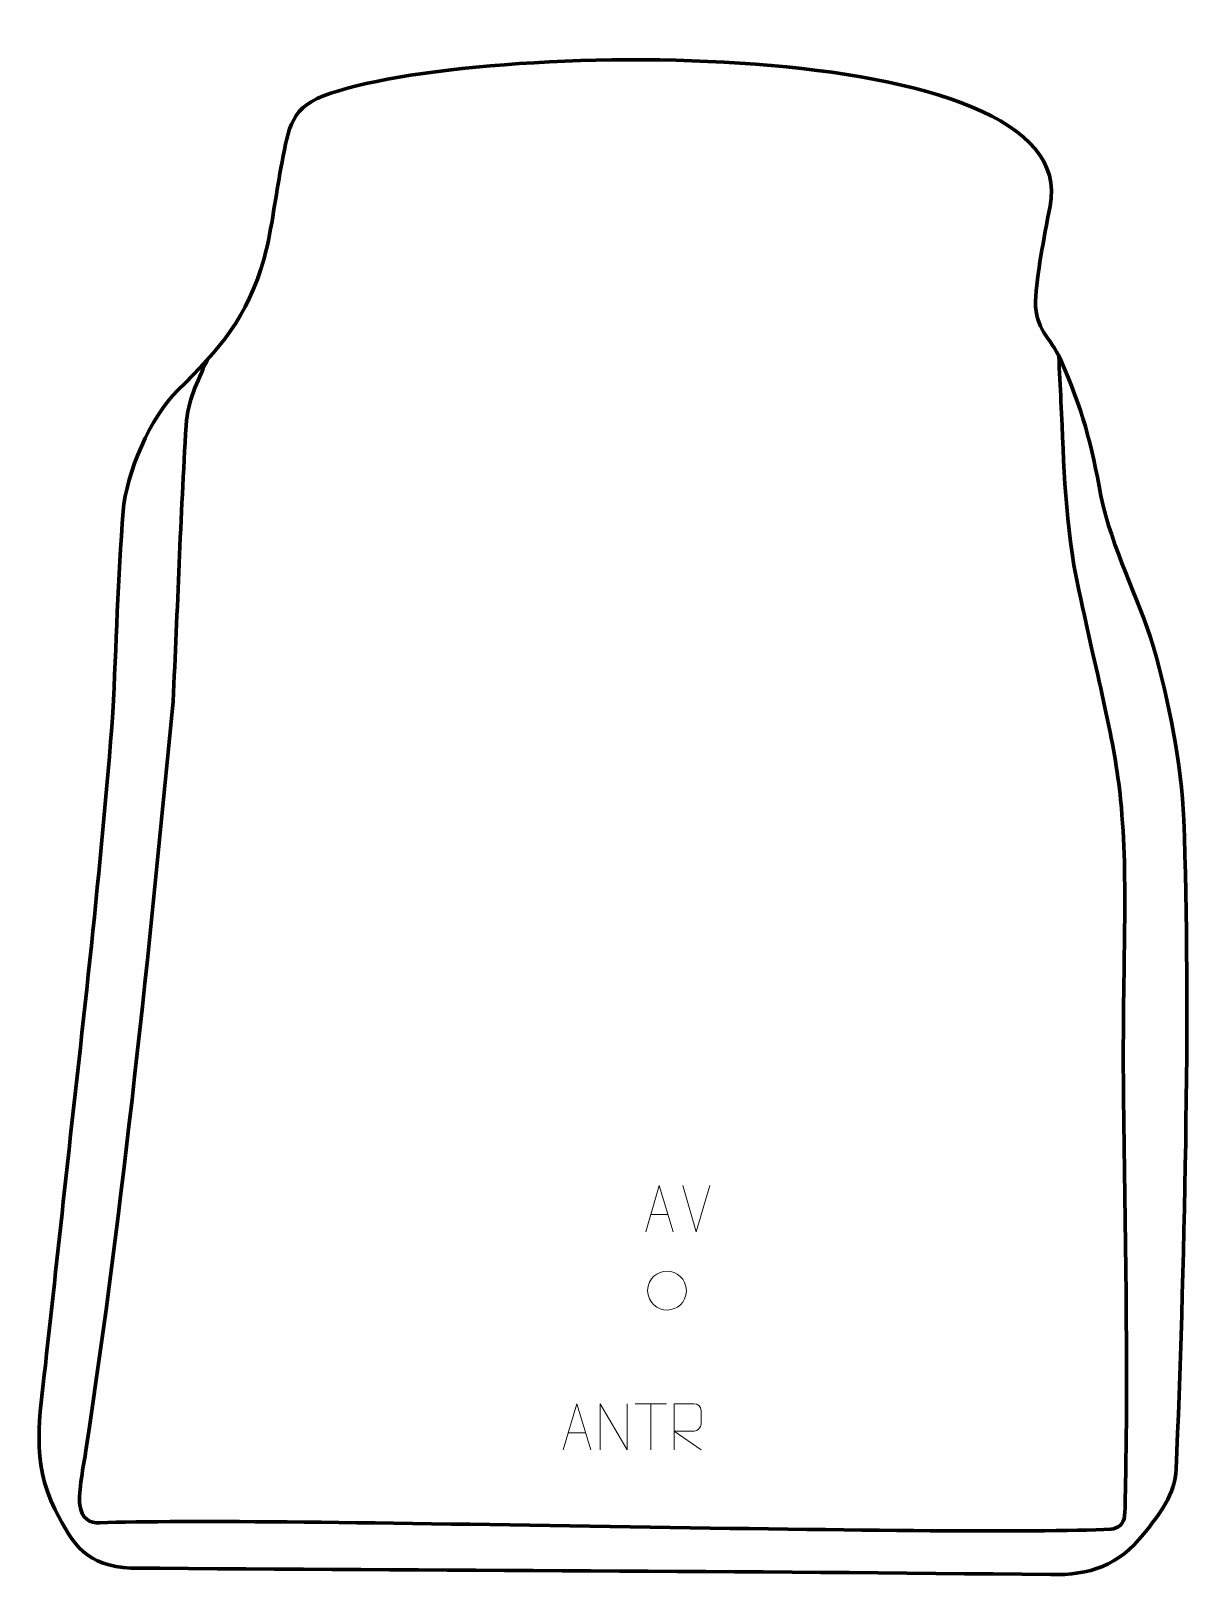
# Model space of a CAD drawing. Header units: millimetres. Extents: x 1200 to 1829, y -143 to 695.
import ezdxf

# ---------------------------------------------------------------- set-up
doc = ezdxf.new("R2010")
doc.units = ezdxf.units.MM
doc.header["$MEASUREMENT"] = 0
doc.layers.add('layer 1', color=7, linetype='Continuous')
doc.layers.add('layer 2', color=7, linetype='Continuous')

msp = doc.modelspace()

# ---------------------------------------------------------------- linework, layer by layer
at = {"layer": 'layer 1', "color": 142, "lineweight": 158}
msp.add_open_spline([(1295.5006, 516.0625), (1290.0725, 503.2302), (1285.1217, 495.0162), (1284.216, 480.6294), (1284.216, 480.6294), (1281.0914, 430.9972), (1279.5686, 380.7591), (1277.1243, 331.0016), (1277.1243, 331.0016), (1263.9493, 193.9686), (1250.4776, 61.0809), (1229.8757, -75.0897), (1229.8757, -75.0897), (1228.7653, -82.392), (1225.6601, -97.9322), (1226.5449, -104.5255), (1226.5449, -104.5255), (1227.5809, -112.2453), (1231.8877, -114.6219), (1237.4268, -114.3851), (1237.4268, -114.3851), (1323.1292, -110.7216), (1706.4729, -122.1482), (1785.5271, -117.7218), (1785.5271, -117.7218), (1789.3286, -117.5089), (1792.5461, -114.9855), (1792.9019, -110.5843), (1792.9019, -110.5843), (1793.3226, -105.3796), (1793.2589, -98.518), (1793.3731, -93.1536), (1793.3731, -93.1536), (1794.877, -22.5408), (1793.0164, 48.8458), (1792.2937, 119.5173), (1792.2937, 119.5173), (1791.569, 190.3855), (1795.2066, 232.788), (1790.7469, 277.6565), (1790.7469, 277.6565), (1787.5811, 309.5077), (1778.8657, 341.284), (1768.122, 391.2512), (1768.122, 391.2512), (1768.122, 391.2512), (1767.9227, 392.1781), (1767.9227, 392.1781), (1767.9227, 392.1781), (1760.5616, 426.5228), (1760.0311, 458.8195), (1758.4105, 493.5854), (1758.4105, 493.5854), (1758.0166, 501.8379), (1757.6227, 510.0905), (1757.2288, 518.343)], degree=3, knots=[0, 0, 0, 0, 0.06666667, 0.06666667, 0.06666667, 0.06666667, 0.13333333, 0.13333333, 0.13333333, 0.13333333, 0.2, 0.2, 0.2, 0.2, 0.26666667, 0.26666667, 0.26666667, 0.26666667, 0.33333333, 0.33333333, 0.33333333, 0.33333333, 0.4, 0.4, 0.4, 0.4, 0.46666667, 0.46666667, 0.46666667, 0.46666667, 0.53333333, 0.53333333, 0.53333333, 0.53333333, 0.6, 0.6, 0.6, 0.6, 0.66666667, 0.66666667, 0.66666667, 0.66666667, 0.73333333, 0.73333333, 0.73333333, 0.73333333, 0.8, 0.8, 0.8, 0.8, 0.86666667, 0.86666667, 0.86666667, 0.86666667, 1, 1, 1, 1], dxfattribs=at)
at = {"layer": 'layer 1', "color": 250, "lineweight": 9}
for points, knots in [([(1533.3087, 43.5117), (1533.3087, 43.5117), (1540.6797, 68.4652), (1540.6797, 68.4652), (1540.6797, 68.4652), (1540.6797, 68.4652), (1548.2496, 43.5117), (1548.2496, 43.5117)], [0, 0, 0, 0, 0.33333333, 0.33333333, 0.33333333, 0.33333333, 1, 1, 1, 1]), ([(1534.3675, 11.6407), (1534.4382, 18.2811), (1539.7122, 22.1271), (1544.8675, 22.0301), (1544.8675, 22.0301), (1550.0228, 22.1271), (1555.2968, 18.0637), (1555.3675, 11.4233), (1555.3675, 11.4233), (1554.9973, 5.094), (1550.5554, 1.0633), (1544.8675, 1.0339), (1544.8675, 1.0339), (1539.7122, 0.9369), (1534.4382, 5.0003), (1534.3675, 11.6407)], [0, 0, 0, 0, 0.2, 0.2, 0.2, 0.2, 0.4, 0.4, 0.4, 0.4, 0.6, 0.6, 0.6, 0.6, 1, 1, 1, 1]), ([(1488.5332, -74.7402), (1488.5332, -74.7402), (1495.9042, -49.7867), (1495.9042, -49.7867), (1495.9042, -49.7867), (1495.9042, -49.7867), (1503.4741, -74.7402), (1503.4741, -74.7402)], [0, 0, 0, 0, 0.33333333, 0.33333333, 0.33333333, 0.33333333, 1, 1, 1, 1]), ([(1508.6763, -74.7402), (1508.6763, -74.7402), (1508.6763, -49.7867), (1508.6763, -49.7867), (1508.6763, -49.7867), (1508.6763, -49.7867), (1523.3311, -74.7402), (1523.3311, -74.7402), (1523.3311, -74.7402), (1523.3311, -74.7402), (1523.3311, -49.7867), (1523.3311, -49.7867)], [0, 0, 0, 0, 0.25, 0.25, 0.25, 0.25, 0.5, 0.5, 0.5, 0.5, 1, 1, 1, 1]), ([(1548.6716, -74.7402), (1548.6716, -74.7402), (1548.6716, -49.7867), (1548.6716, -49.7867), (1548.6716, -49.7867), (1552.2664, -49.7867), (1555.8619, -49.7867), (1559.4571, -49.7867), (1559.4571, -49.7867), (1561.7824, -49.8244), (1563.3397, -51.3144), (1563.3356, -53.6808), (1563.3356, -53.6808), (1563.3352, -55.7163), (1563.3352, -58.7757), (1563.3356, -60.8117), (1563.3356, -60.8117), (1563.3291, -62.6872), (1561.5168, -64.629), (1559.5073, -64.6481), (1559.5073, -64.6481), (1559.5073, -64.6481), (1548.6716, -64.6481), (1548.6716, -64.6481), (1548.6716, -64.6481), (1548.6716, -64.6481), (1563.3263, -74.7402), (1563.3263, -74.7402)], [0, 0, 0, 0, 0.125, 0.125, 0.125, 0.125, 0.25, 0.25, 0.25, 0.25, 0.375, 0.375, 0.375, 0.375, 0.5, 0.5, 0.5, 0.5, 0.625, 0.625, 0.625, 0.625, 0.75, 0.75, 0.75, 0.75, 1, 1, 1, 1])]:
    msp.add_open_spline(points, degree=3, knots=knots, dxfattribs=at)
for points in [[(1560.6682, 43.5044), (1560.6682, 43.5044), (1553.3464, 68.458), (1553.3464, 68.458)], [(1567.9901, 68.458), (1567.9901, 68.458), (1560.6683, 43.5044), (1560.6683, 43.5044)], [(1536.0313, 52.7611), (1536.0313, 52.7611), (1545.527, 52.7611), (1545.527, 52.7611)], [(1527.5101, -49.8102), (1527.5101, -49.8102), (1544.4973, -49.8102), (1544.4973, -49.8102)], [(1536.0039, -74.7402), (1536.0039, -74.7402), (1536.0039, -49.7867), (1536.0039, -49.7867)], [(1491.2558, -65.4908), (1491.2558, -65.4908), (1500.7515, -65.4908), (1500.7515, -65.4908)]]:
    msp.add_open_spline(points, degree=3, dxfattribs=at)
at = {"layer": 'layer 2', "color": 242, "lineweight": 158}
msp.add_open_spline([(1752.529, 599.5583), (1748.8947, 581.3654), (1745.5658, 562.9647), (1744.5383, 547.9101), (1744.5383, 547.9101), (1744.5577, 532.3124), (1752.3759, 529.262), (1758.3348, 516.0372), (1758.3348, 516.0372), (1769.6634, 490.4216), (1775.232, 470.0676), (1779.9957, 442.5694), (1779.9957, 442.5694), (1786.3871, 413.0638), (1799.7675, 388.655), (1808.6346, 360.4957), (1808.6346, 360.4957), (1816.8834, 330.8153), (1823.7384, 297.6046), (1824.9837, 266.7486), (1824.9837, 266.7486), (1828.9567, 168.3075), (1825.1275, 15.0044), (1820.8509, -85.0869), (1820.8509, -85.0869), (1820.252, -99.1047), (1811.9754, -109.38), (1803.2774, -120.3449), (1803.2774, -120.3449), (1789.5032, -137.7092), (1774.174, -142.7036), (1752.8192, -142.4442), (1752.8192, -142.4442), (1586.6886, -140.4253), (1420.4259, -140.2652), (1254.2684, -138.877), (1254.2684, -138.877), (1230.3505, -137.6045), (1223.1611, -127.1009), (1213.0562, -107.0357), (1213.0562, -107.0357), (1200.0349, -81.1794), (1204.842, -56.3325), (1207.8923, -28.9934), (1207.8923, -28.9934), (1211.5898, 4.7805), (1215.2869, 38.5544), (1218.9845, 72.3282), (1218.9845, 72.3282), (1228.2157, 156.652), (1238.1087, 240.3537), (1244.4797, 324.9499), (1244.4797, 324.9499), (1246.3067, 361.2463), (1247.2332, 398.0286), (1250.0332, 434.2173), (1250.0332, 434.2173), (1251.8222, 454.9825), (1264.7169, 485.0227), (1279.6401, 499.6858), (1279.6401, 499.6858), (1302.4297, 522.1049), (1317.5487, 539.5035), (1326.4771, 571.0948), (1326.4771, 571.0948), (1331.001, 588.6616), (1332.6664, 605.6137), (1335.578, 620.1366), (1335.578, 620.1366), (1339.3322, 638.8621), (1339.3979, 652.0511), (1358.6779, 659.3637), (1358.6779, 659.3637), (1439.027, 689.8384), (1771.5108, 694.5788), (1752.529, 599.5583)], degree=3, knots=[0, 0, 0, 0, 0.05, 0.05, 0.05, 0.05, 0.1, 0.1, 0.1, 0.1, 0.15, 0.15, 0.15, 0.15, 0.2, 0.2, 0.2, 0.2, 0.25, 0.25, 0.25, 0.25, 0.3, 0.3, 0.3, 0.3, 0.35, 0.35, 0.35, 0.35, 0.4, 0.4, 0.4, 0.4, 0.45, 0.45, 0.45, 0.45, 0.5, 0.5, 0.5, 0.5, 0.55, 0.55, 0.55, 0.55, 0.6, 0.6, 0.6, 0.6, 0.65, 0.65, 0.65, 0.65, 0.7, 0.7, 0.7, 0.7, 0.75, 0.75, 0.75, 0.75, 0.8, 0.8, 0.8, 0.8, 0.85, 0.85, 0.85, 0.85, 0.9, 0.9, 0.9, 0.9, 1, 1, 1, 1], dxfattribs=at)

doc.saveas('drawing.dxf')
